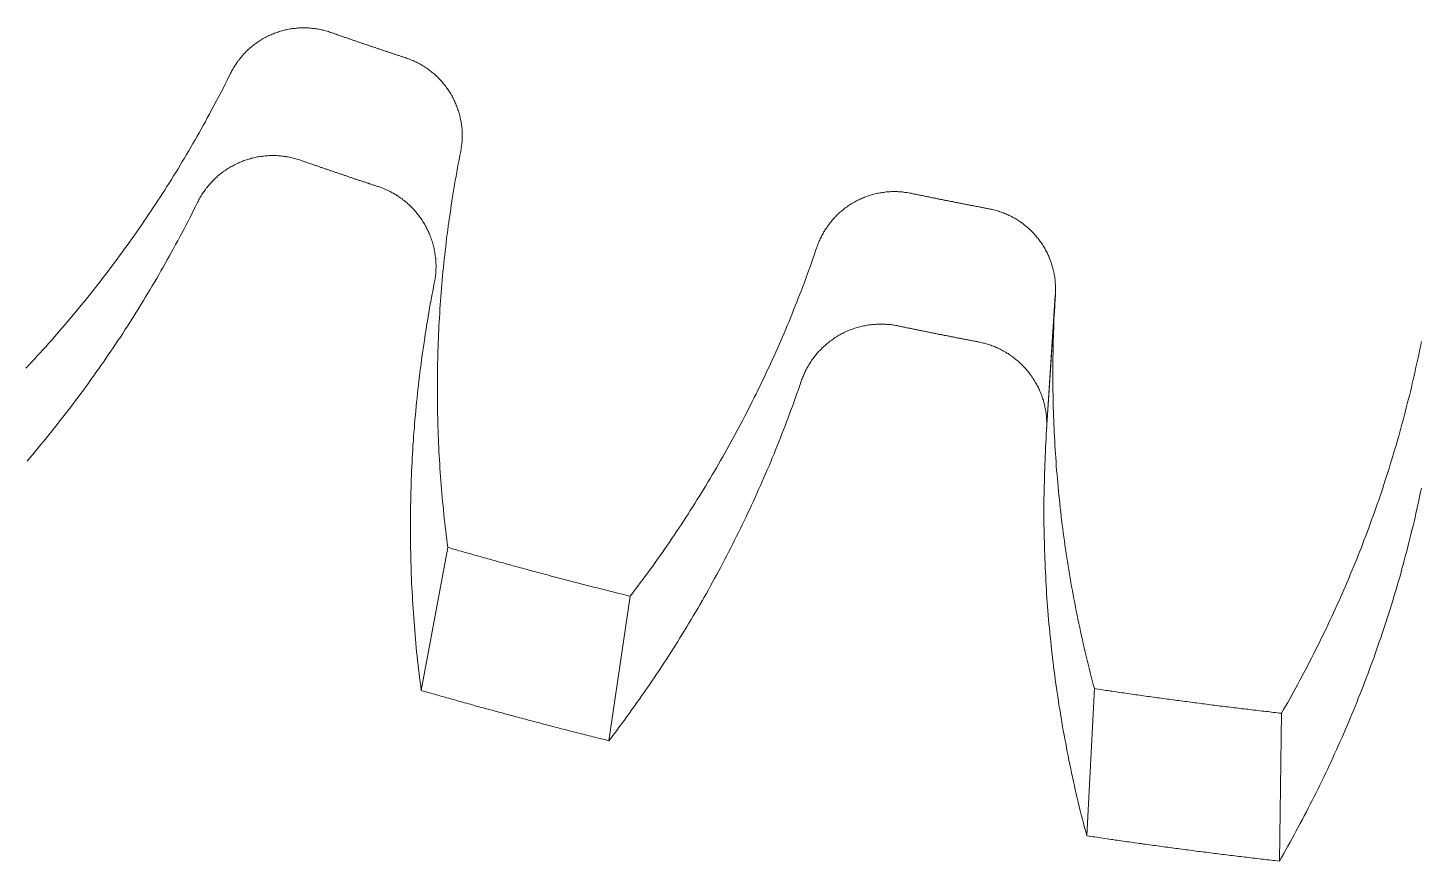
# Model space of a CAD drawing. Header units: millimetres. Extents: x 168.5 to 245.6, y 23.5 to 109.
# Drawn here: x 196.17 to 207.6, y 23.81 to 30.64 of the extents above; entities that cross this region are included whole.
import ezdxf

# ---------------------------------------------------------------- set-up
doc = ezdxf.new("R2010")
doc.units = ezdxf.units.MM
doc.layers.get('0').update_dxf_attribs({"true_color": 0xc2ced6})

# ---------------------------------------------------------------- blocks, each defined once
blk = doc.blocks.new('A$C346350F0')
at = {"color": 0, "linetype": 'Continuous', "lineweight": 0}
for p, q in [((-2.448, -37.796), (-2.52, -38.908)), ((-2.449, -37.803), (-2.52, -38.906)), ((-2.52, -38.906), (-2.521, -38.915)), ((-7.431, -39.871), (-7.65, -41.044)), ((-5.936, -40.272), (-6.111, -41.457)), ((-2.129, -41.029), (-2.191, -42.236)), ((-0.594, -41.231), (-0.611, -42.444))]:
    blk.add_line(p, q, dxfattribs=at)
for points in [[(-8.392, -35.647), (-8.401, -35.644), (-8.411, -35.641), (-8.421, -35.638), (-8.431, -35.635), (-8.441, -35.632), (-8.451, -35.63), (-8.46, -35.627), (-8.47, -35.625), (-8.48, -35.623), (-8.49, -35.621), (-8.501, -35.619), (-8.511, -35.618), (-8.521, -35.616), (-8.531, -35.615), (-8.541, -35.614), (-8.551, -35.613), (-8.561, -35.612), (-8.572, -35.611), (-8.582, -35.611), (-8.592, -35.61), (-8.602, -35.61), (-8.612, -35.61), (-8.623, -35.61), (-8.633, -35.61), (-8.643, -35.611), (-8.653, -35.611), (-8.663, -35.612), (-8.674, -35.613), (-8.684, -35.614), (-8.694, -35.615), (-8.704, -35.616), (-8.714, -35.618), (-8.724, -35.619), (-8.734, -35.621), (-8.744, -35.623), (-8.754, -35.625), (-8.764, -35.627), (-8.774, -35.63), (-8.784, -35.632), (-8.794, -35.635), (-8.804, -35.638), (-8.814, -35.641), (-8.823, -35.644), (-8.833, -35.647), (-8.843, -35.651), (-8.852, -35.654), (-8.862, -35.658), (-8.871, -35.662), (-8.881, -35.666), (-8.89, -35.67), (-8.899, -35.674), (-8.908, -35.679), (-8.918, -35.683), (-8.927, -35.688), (-8.936, -35.693), (-8.945, -35.698), (-8.953, -35.703), (-8.962, -35.708), (-8.971, -35.714), (-8.979, -35.719), (-8.988, -35.725), (-8.996, -35.731), (-9.005, -35.737), (-9.013, -35.743), (-9.021, -35.749), (-9.029, -35.755), (-9.037, -35.761), (-9.045, -35.768), (-9.053, -35.775), (-9.06, -35.781), (-9.068, -35.788), (-9.075, -35.795), (-9.083, -35.802), (-9.09, -35.81), (-9.097, -35.817), (-9.104, -35.824), (-9.111, -35.832), (-9.118, -35.84), (-9.124, -35.847), (-9.131, -35.855), (-9.137, -35.863), (-9.144, -35.871), (-9.15, -35.879), (-9.156, -35.888), (-9.162, -35.896), (-9.168, -35.904), (-9.173, -35.913), (-9.179, -35.921), (-9.184, -35.93), (-9.19, -35.939), (-9.195, -35.948), (-9.2, -35.957), (-9.205, -35.966), (-9.209, -35.975), (-9.214, -35.984)], [(-8.392, -35.647), (-8.385, -35.65), (-8.379, -35.652), (-8.372, -35.654), (-8.366, -35.656), (-8.359, -35.659), (-8.353, -35.661), (-8.346, -35.663), (-8.34, -35.666), (-8.333, -35.668), (-8.327, -35.67), (-8.32, -35.672), (-8.314, -35.675), (-8.307, -35.677), (-8.301, -35.679), (-8.294, -35.681), (-8.288, -35.684), (-8.281, -35.686), (-8.275, -35.688), (-8.268, -35.69), (-8.262, -35.693), (-8.255, -35.695), (-8.249, -35.697), (-8.242, -35.699), (-8.236, -35.701), (-8.229, -35.704), (-8.223, -35.706), (-8.216, -35.708), (-8.21, -35.71), (-8.203, -35.713), (-8.197, -35.715), (-8.19, -35.717), (-8.184, -35.719), (-8.177, -35.722), (-8.171, -35.724), (-8.164, -35.726), (-8.158, -35.728), (-8.151, -35.73), (-8.145, -35.733), (-8.138, -35.735), (-8.132, -35.737), (-8.125, -35.739), (-8.119, -35.742), (-8.112, -35.744), (-8.106, -35.746), (-8.099, -35.748), (-8.093, -35.75), (-8.086, -35.753), (-8.08, -35.755), (-8.073, -35.757), (-8.067, -35.759), (-8.06, -35.761), (-8.054, -35.764), (-8.047, -35.766), (-8.041, -35.768), (-8.034, -35.77), (-8.028, -35.772), (-8.021, -35.775), (-8.015, -35.777), (-8.008, -35.779), (-8.002, -35.781), (-7.995, -35.783), (-7.989, -35.786), (-7.982, -35.788), (-7.976, -35.79), (-7.969, -35.792), (-7.963, -35.794), (-7.956, -35.797), (-7.95, -35.799), (-7.943, -35.801), (-7.937, -35.803), (-7.93, -35.805), (-7.924, -35.807), (-7.917, -35.81), (-7.911, -35.812), (-7.904, -35.814), (-7.898, -35.816), (-7.891, -35.818), (-7.884, -35.821), (-7.878, -35.823), (-7.871, -35.825), (-7.865, -35.827), (-7.858, -35.829), (-7.852, -35.831), (-7.845, -35.834), (-7.839, -35.836), (-7.832, -35.838), (-7.826, -35.84), (-7.819, -35.842), (-7.813, -35.844), (-7.806, -35.847), (-7.8, -35.849), (-7.793, -35.851), (-7.787, -35.853), (-7.78, -35.855), (-7.774, -35.857)], [(-7.326, -36.625), (-7.324, -36.615), (-7.322, -36.604), (-7.321, -36.594), (-7.319, -36.584), (-7.318, -36.574), (-7.317, -36.564), (-7.316, -36.554), (-7.315, -36.544), (-7.314, -36.533), (-7.314, -36.523), (-7.314, -36.513), (-7.313, -36.503), (-7.313, -36.493), (-7.313, -36.482), (-7.314, -36.472), (-7.314, -36.462), (-7.315, -36.452), (-7.315, -36.441), (-7.316, -36.431), (-7.317, -36.421), (-7.318, -36.411), (-7.32, -36.401), (-7.321, -36.391), (-7.323, -36.381), (-7.325, -36.371), (-7.327, -36.361), (-7.329, -36.351), (-7.331, -36.341), (-7.333, -36.331), (-7.336, -36.321), (-7.339, -36.311), (-7.342, -36.301), (-7.345, -36.291), (-7.348, -36.282), (-7.351, -36.272), (-7.354, -36.262), (-7.358, -36.253), (-7.362, -36.243), (-7.366, -36.234), (-7.37, -36.224), (-7.374, -36.215), (-7.378, -36.206), (-7.383, -36.197), (-7.387, -36.188), (-7.392, -36.178), (-7.397, -36.169), (-7.402, -36.161), (-7.407, -36.152), (-7.412, -36.143), (-7.418, -36.134), (-7.423, -36.126), (-7.429, -36.117), (-7.435, -36.109), (-7.441, -36.101), (-7.447, -36.092), (-7.453, -36.084), (-7.459, -36.076), (-7.466, -36.068), (-7.472, -36.06), (-7.479, -36.053), (-7.486, -36.045), (-7.493, -36.037), (-7.5, -36.03), (-7.507, -36.023), (-7.514, -36.015), (-7.521, -36.008), (-7.529, -36.001), (-7.536, -35.994), (-7.544, -35.988), (-7.552, -35.981), (-7.56, -35.975), (-7.568, -35.968), (-7.576, -35.962), (-7.584, -35.956), (-7.592, -35.95), (-7.601, -35.944), (-7.609, -35.938), (-7.617, -35.932), (-7.626, -35.927), (-7.635, -35.921), (-7.644, -35.916), (-7.652, -35.911), (-7.661, -35.906), (-7.67, -35.901), (-7.679, -35.897), (-7.689, -35.892), (-7.698, -35.888), (-7.707, -35.883), (-7.716, -35.879), (-7.726, -35.875), (-7.735, -35.871), (-7.745, -35.868), (-7.754, -35.864), (-7.764, -35.861), (-7.774, -35.857)], [(-10.892, -38.402), (-10.868, -38.377), (-10.845, -38.351), (-10.822, -38.326), (-10.798, -38.301), (-10.775, -38.276), (-10.752, -38.25), (-10.729, -38.225), (-10.706, -38.199), (-10.683, -38.173), (-10.661, -38.147), (-10.638, -38.122), (-10.616, -38.096), (-10.593, -38.07), (-10.571, -38.044), (-10.549, -38.017), (-10.526, -37.991), (-10.504, -37.965), (-10.482, -37.938), (-10.46, -37.912), (-10.439, -37.885), (-10.417, -37.859), (-10.395, -37.832), (-10.374, -37.805), (-10.352, -37.779), (-10.331, -37.752), (-10.31, -37.725), (-10.289, -37.698), (-10.268, -37.67), (-10.247, -37.643), (-10.226, -37.616), (-10.205, -37.589), (-10.184, -37.561), (-10.164, -37.534), (-10.143, -37.506), (-10.123, -37.479), (-10.102, -37.451), (-10.082, -37.423), (-10.062, -37.395), (-10.042, -37.367), (-10.022, -37.339), (-10.002, -37.311), (-9.983, -37.283), (-9.963, -37.255), (-9.943, -37.227), (-9.924, -37.198), (-9.905, -37.17), (-9.885, -37.142), (-9.866, -37.113), (-9.847, -37.084), (-9.828, -37.056), (-9.809, -37.027), (-9.791, -36.998), (-9.772, -36.969), (-9.753, -36.941), (-9.735, -36.912), (-9.717, -36.883), (-9.698, -36.853), (-9.68, -36.824), (-9.662, -36.795), (-9.644, -36.766), (-9.626, -36.736), (-9.609, -36.707), (-9.591, -36.678), (-9.574, -36.648), (-9.556, -36.618), (-9.539, -36.589), (-9.522, -36.559), (-9.504, -36.529), (-9.487, -36.499), (-9.47, -36.47), (-9.454, -36.44), (-9.437, -36.41), (-9.42, -36.38), (-9.404, -36.349), (-9.387, -36.319), (-9.371, -36.289), (-9.355, -36.259), (-9.339, -36.228), (-9.323, -36.198), (-9.307, -36.168), (-9.291, -36.137), (-9.275, -36.106), (-9.26, -36.076), (-9.244, -36.045), (-9.229, -36.014), (-9.214, -35.984)], [(-8.639, -36.696), (-8.649, -36.693), (-8.659, -36.689), (-8.669, -36.686), (-8.679, -36.683), (-8.689, -36.681), (-8.699, -36.678), (-8.709, -36.676), (-8.72, -36.673), (-8.73, -36.671), (-8.74, -36.669), (-8.751, -36.667), (-8.761, -36.666), (-8.771, -36.664), (-8.782, -36.663), (-8.792, -36.661), (-8.803, -36.66), (-8.813, -36.66), (-8.824, -36.659), (-8.834, -36.658), (-8.845, -36.658), (-8.855, -36.658), (-8.866, -36.658), (-8.876, -36.658), (-8.887, -36.658), (-8.897, -36.658), (-8.908, -36.659), (-8.918, -36.659), (-8.929, -36.66), (-8.939, -36.661), (-8.95, -36.663), (-8.96, -36.664), (-8.971, -36.665), (-8.981, -36.667), (-8.991, -36.669), (-9.002, -36.671), (-9.012, -36.673), (-9.022, -36.675), (-9.032, -36.678), (-9.043, -36.68), (-9.053, -36.683), (-9.063, -36.686), (-9.073, -36.689), (-9.083, -36.692), (-9.093, -36.696), (-9.103, -36.699), (-9.113, -36.703), (-9.122, -36.707), (-9.132, -36.711), (-9.142, -36.715), (-9.151, -36.719), (-9.161, -36.724), (-9.17, -36.728), (-9.18, -36.733), (-9.189, -36.738), (-9.198, -36.743), (-9.208, -36.748), (-9.217, -36.753), (-9.226, -36.759), (-9.235, -36.764), (-9.244, -36.77), (-9.252, -36.776), (-9.261, -36.782), (-9.27, -36.788), (-9.278, -36.794), (-9.286, -36.8), (-9.295, -36.807), (-9.303, -36.813), (-9.311, -36.82), (-9.319, -36.827), (-9.327, -36.834), (-9.335, -36.841), (-9.342, -36.848), (-9.35, -36.856), (-9.357, -36.863), (-9.365, -36.871), (-9.372, -36.878), (-9.379, -36.886), (-9.386, -36.894), (-9.393, -36.902), (-9.4, -36.91), (-9.406, -36.918), (-9.413, -36.926), (-9.419, -36.935), (-9.425, -36.943), (-9.431, -36.952), (-9.437, -36.96), (-9.443, -36.969), (-9.449, -36.978), (-9.454, -36.987), (-9.46, -36.996), (-9.465, -37.005), (-9.47, -37.014), (-9.475, -37.024), (-9.48, -37.033), (-9.485, -37.042)], [(-7.326, -36.625), (-7.333, -36.658), (-7.339, -36.692), (-7.346, -36.726), (-7.352, -36.759), (-7.358, -36.793), (-7.364, -36.827), (-7.37, -36.861), (-7.376, -36.895), (-7.382, -36.929), (-7.387, -36.963), (-7.393, -36.996), (-7.398, -37.03), (-7.403, -37.064), (-7.408, -37.098), (-7.413, -37.132), (-7.418, -37.166), (-7.423, -37.2), (-7.428, -37.234), (-7.432, -37.268), (-7.437, -37.302), (-7.441, -37.336), (-7.445, -37.371), (-7.449, -37.405), (-7.453, -37.439), (-7.457, -37.473), (-7.461, -37.507), (-7.464, -37.541), (-7.468, -37.575), (-7.471, -37.61), (-7.474, -37.644), (-7.478, -37.678), (-7.481, -37.712), (-7.483, -37.746), (-7.486, -37.781), (-7.489, -37.815), (-7.491, -37.849), (-7.494, -37.883), (-7.496, -37.918), (-7.498, -37.952), (-7.5, -37.986), (-7.502, -38.021), (-7.504, -38.055), (-7.506, -38.089), (-7.507, -38.123), (-7.509, -38.158), (-7.51, -38.192), (-7.511, -38.226), (-7.512, -38.261), (-7.513, -38.295), (-7.514, -38.329), (-7.515, -38.364), (-7.516, -38.398), (-7.516, -38.432), (-7.517, -38.467), (-7.517, -38.501), (-7.517, -38.535), (-7.517, -38.57), (-7.517, -38.604), (-7.517, -38.639), (-7.517, -38.673), (-7.516, -38.707), (-7.516, -38.742), (-7.515, -38.776), (-7.514, -38.81), (-7.513, -38.845), (-7.512, -38.879), (-7.511, -38.913), (-7.51, -38.948), (-7.508, -38.982), (-7.507, -39.016), (-7.505, -39.05), (-7.504, -39.085), (-7.502, -39.119), (-7.5, -39.153), (-7.498, -39.188), (-7.496, -39.222), (-7.493, -39.256), (-7.491, -39.29), (-7.488, -39.325), (-7.486, -39.359), (-7.483, -39.393), (-7.48, -39.427), (-7.477, -39.462), (-7.474, -39.496), (-7.47, -39.53), (-7.467, -39.564), (-7.463, -39.598), (-7.46, -39.633), (-7.456, -39.667), (-7.452, -39.701), (-7.448, -39.735), (-7.444, -39.769), (-7.44, -39.803), (-7.436, -39.837), (-7.431, -39.871)], [(-8.639, -36.696), (-8.632, -36.698), (-8.625, -36.701), (-8.619, -36.703), (-8.612, -36.705), (-8.605, -36.708), (-8.599, -36.71), (-8.592, -36.712), (-8.585, -36.715), (-8.579, -36.717), (-8.572, -36.719), (-8.565, -36.722), (-8.558, -36.724), (-8.552, -36.726), (-8.545, -36.729), (-8.538, -36.731), (-8.532, -36.733), (-8.525, -36.736), (-8.518, -36.738), (-8.512, -36.74), (-8.505, -36.742), (-8.498, -36.745), (-8.492, -36.747), (-8.485, -36.749), (-8.478, -36.752), (-8.472, -36.754), (-8.465, -36.756), (-8.458, -36.759), (-8.451, -36.761), (-8.445, -36.763), (-8.438, -36.765), (-8.431, -36.768), (-8.425, -36.77), (-8.418, -36.772), (-8.411, -36.775), (-8.405, -36.777), (-8.398, -36.779), (-8.391, -36.782), (-8.385, -36.784), (-8.378, -36.786), (-8.371, -36.788), (-8.364, -36.791), (-8.358, -36.793), (-8.351, -36.795), (-8.344, -36.797), (-8.338, -36.8), (-8.331, -36.802), (-8.324, -36.804), (-8.318, -36.807), (-8.311, -36.809), (-8.304, -36.811), (-8.297, -36.813), (-8.291, -36.816), (-8.284, -36.818), (-8.277, -36.82), (-8.271, -36.822), (-8.264, -36.825), (-8.257, -36.827), (-8.251, -36.829), (-8.244, -36.832), (-8.237, -36.834), (-8.23, -36.836), (-8.224, -36.838), (-8.217, -36.841), (-8.21, -36.843), (-8.204, -36.845), (-8.197, -36.847), (-8.19, -36.85), (-8.184, -36.852), (-8.177, -36.854), (-8.17, -36.856), (-8.163, -36.859), (-8.157, -36.861), (-8.15, -36.863), (-8.143, -36.865), (-8.137, -36.868), (-8.13, -36.87), (-8.123, -36.872), (-8.116, -36.874), (-8.11, -36.876), (-8.103, -36.879), (-8.096, -36.881), (-8.09, -36.883), (-8.083, -36.885), (-8.076, -36.888), (-8.069, -36.89), (-8.063, -36.892), (-8.056, -36.894), (-8.049, -36.897), (-8.043, -36.899), (-8.036, -36.901), (-8.029, -36.903), (-8.022, -36.905), (-8.016, -36.908), (-8.009, -36.91), (-8.002, -36.912)], [(-7.542, -37.702), (-7.54, -37.692), (-7.538, -37.681), (-7.536, -37.671), (-7.535, -37.66), (-7.533, -37.65), (-7.532, -37.64), (-7.531, -37.629), (-7.53, -37.619), (-7.53, -37.608), (-7.529, -37.598), (-7.529, -37.587), (-7.528, -37.577), (-7.528, -37.566), (-7.528, -37.555), (-7.529, -37.545), (-7.529, -37.534), (-7.53, -37.524), (-7.53, -37.513), (-7.531, -37.503), (-7.532, -37.493), (-7.534, -37.482), (-7.535, -37.472), (-7.537, -37.461), (-7.538, -37.451), (-7.54, -37.44), (-7.542, -37.43), (-7.544, -37.42), (-7.547, -37.41), (-7.549, -37.399), (-7.552, -37.389), (-7.555, -37.379), (-7.558, -37.369), (-7.561, -37.359), (-7.564, -37.349), (-7.567, -37.339), (-7.571, -37.329), (-7.575, -37.319), (-7.578, -37.309), (-7.582, -37.3), (-7.587, -37.29), (-7.591, -37.28), (-7.595, -37.271), (-7.6, -37.261), (-7.605, -37.252), (-7.61, -37.243), (-7.615, -37.233), (-7.62, -37.224), (-7.625, -37.215), (-7.63, -37.206), (-7.636, -37.197), (-7.642, -37.188), (-7.648, -37.18), (-7.654, -37.171), (-7.66, -37.162), (-7.666, -37.154), (-7.672, -37.146), (-7.679, -37.137), (-7.685, -37.129), (-7.692, -37.121), (-7.699, -37.113), (-7.706, -37.105), (-7.713, -37.098), (-7.72, -37.09), (-7.728, -37.082), (-7.735, -37.075), (-7.743, -37.068), (-7.75, -37.06), (-7.758, -37.053), (-7.766, -37.046), (-7.774, -37.04), (-7.782, -37.033), (-7.79, -37.026), (-7.799, -37.02), (-7.807, -37.013), (-7.816, -37.007), (-7.824, -37.001), (-7.833, -36.995), (-7.842, -36.989), (-7.85, -36.984), (-7.859, -36.978), (-7.868, -36.973), (-7.877, -36.967), (-7.887, -36.962), (-7.896, -36.957), (-7.905, -36.953), (-7.915, -36.948), (-7.924, -36.943), (-7.934, -36.939), (-7.943, -36.935), (-7.953, -36.93), (-7.963, -36.926), (-7.973, -36.923), (-7.982, -36.919), (-7.992, -36.915), (-8.002, -36.912)], [(-3.632, -36.967), (-3.642, -36.965), (-3.652, -36.963), (-3.663, -36.961), (-3.673, -36.96), (-3.683, -36.959), (-3.693, -36.957), (-3.703, -36.956), (-3.713, -36.955), (-3.723, -36.955), (-3.734, -36.954), (-3.744, -36.953), (-3.754, -36.953), (-3.764, -36.953), (-3.774, -36.953), (-3.785, -36.953), (-3.795, -36.953), (-3.805, -36.954), (-3.815, -36.955), (-3.826, -36.955), (-3.836, -36.956), (-3.846, -36.957), (-3.856, -36.959), (-3.866, -36.96), (-3.876, -36.962), (-3.886, -36.963), (-3.896, -36.965), (-3.906, -36.967), (-3.916, -36.969), (-3.926, -36.972), (-3.936, -36.974), (-3.946, -36.977), (-3.956, -36.98), (-3.966, -36.983), (-3.975, -36.986), (-3.985, -36.989), (-3.995, -36.992), (-4.004, -36.996), (-4.014, -36.999), (-4.023, -37.003), (-4.033, -37.007), (-4.042, -37.011), (-4.052, -37.015), (-4.061, -37.02), (-4.07, -37.024), (-4.079, -37.029), (-4.088, -37.034), (-4.097, -37.039), (-4.106, -37.044), (-4.115, -37.049), (-4.123, -37.054), (-4.132, -37.06), (-4.141, -37.065), (-4.149, -37.071), (-4.157, -37.077), (-4.166, -37.083), (-4.174, -37.089), (-4.182, -37.095), (-4.19, -37.102), (-4.198, -37.108), (-4.206, -37.115), (-4.213, -37.122), (-4.221, -37.128), (-4.228, -37.135), (-4.236, -37.142), (-4.243, -37.15), (-4.25, -37.157), (-4.257, -37.164), (-4.264, -37.172), (-4.271, -37.179), (-4.278, -37.187), (-4.284, -37.195), (-4.291, -37.203), (-4.297, -37.211), (-4.303, -37.219), (-4.31, -37.227), (-4.316, -37.235), (-4.321, -37.244), (-4.327, -37.252), (-4.333, -37.261), (-4.338, -37.269), (-4.343, -37.278), (-4.349, -37.287), (-4.354, -37.296), (-4.359, -37.305), (-4.363, -37.314), (-4.368, -37.323), (-4.373, -37.332), (-4.377, -37.341), (-4.381, -37.351), (-4.385, -37.36), (-4.389, -37.369), (-4.393, -37.379), (-4.397, -37.388), (-4.4, -37.398), (-4.404, -37.408)], [(-3.632, -36.967), (-3.626, -36.968), (-3.619, -36.97), (-3.612, -36.971), (-3.605, -36.973), (-3.599, -36.974), (-3.592, -36.975), (-3.585, -36.977), (-3.579, -36.978), (-3.572, -36.98), (-3.565, -36.981), (-3.558, -36.982), (-3.552, -36.984), (-3.545, -36.985), (-3.538, -36.986), (-3.531, -36.988), (-3.525, -36.989), (-3.518, -36.991), (-3.511, -36.992), (-3.504, -36.993), (-3.498, -36.995), (-3.491, -36.996), (-3.484, -36.997), (-3.478, -36.999), (-3.471, -37), (-3.464, -37.002), (-3.457, -37.003), (-3.451, -37.004), (-3.444, -37.006), (-3.437, -37.007), (-3.43, -37.008), (-3.424, -37.01), (-3.417, -37.011), (-3.41, -37.012), (-3.403, -37.014), (-3.397, -37.015), (-3.39, -37.017), (-3.383, -37.018), (-3.377, -37.019), (-3.37, -37.021), (-3.363, -37.022), (-3.356, -37.023), (-3.35, -37.025), (-3.343, -37.026), (-3.336, -37.027), (-3.329, -37.029), (-3.323, -37.03), (-3.316, -37.031), (-3.309, -37.033), (-3.302, -37.034), (-3.296, -37.035), (-3.289, -37.037), (-3.282, -37.038), (-3.275, -37.039), (-3.269, -37.041), (-3.262, -37.042), (-3.255, -37.043), (-3.248, -37.045), (-3.242, -37.046), (-3.235, -37.047), (-3.228, -37.049), (-3.221, -37.05), (-3.215, -37.051), (-3.208, -37.053), (-3.201, -37.054), (-3.195, -37.055), (-3.188, -37.057), (-3.181, -37.058), (-3.174, -37.059), (-3.168, -37.061), (-3.161, -37.062), (-3.154, -37.063), (-3.147, -37.065), (-3.141, -37.066), (-3.134, -37.067), (-3.127, -37.068), (-3.12, -37.07), (-3.114, -37.071), (-3.107, -37.072), (-3.1, -37.074), (-3.093, -37.075), (-3.087, -37.076), (-3.08, -37.078), (-3.073, -37.079), (-3.066, -37.08), (-3.06, -37.081), (-3.053, -37.083), (-3.046, -37.084), (-3.039, -37.085), (-3.033, -37.087), (-3.026, -37.088), (-3.019, -37.089), (-3.012, -37.091), (-3.006, -37.092), (-2.999, -37.093), (-2.992, -37.094)], [(-10.882, -39.163), (-10.859, -39.136), (-10.836, -39.109), (-10.813, -39.082), (-10.791, -39.055), (-10.768, -39.027), (-10.746, -39), (-10.723, -38.973), (-10.701, -38.945), (-10.679, -38.918), (-10.657, -38.89), (-10.635, -38.862), (-10.613, -38.834), (-10.591, -38.807), (-10.57, -38.779), (-10.548, -38.751), (-10.526, -38.723), (-10.505, -38.694), (-10.484, -38.666), (-10.463, -38.638), (-10.441, -38.609), (-10.42, -38.581), (-10.4, -38.553), (-10.379, -38.524), (-10.358, -38.495), (-10.337, -38.467), (-10.317, -38.438), (-10.297, -38.409), (-10.276, -38.38), (-10.256, -38.351), (-10.236, -38.322), (-10.216, -38.293), (-10.196, -38.263), (-10.176, -38.234), (-10.156, -38.205), (-10.137, -38.175), (-10.117, -38.146), (-10.098, -38.116), (-10.079, -38.087), (-10.059, -38.057), (-10.04, -38.027), (-10.021, -37.997), (-10.003, -37.968), (-9.984, -37.938), (-9.965, -37.908), (-9.946, -37.877), (-9.928, -37.847), (-9.91, -37.817), (-9.891, -37.787), (-9.873, -37.757), (-9.855, -37.726), (-9.837, -37.696), (-9.819, -37.665), (-9.802, -37.635), (-9.784, -37.604), (-9.766, -37.573), (-9.749, -37.542), (-9.732, -37.512), (-9.715, -37.481), (-9.697, -37.45), (-9.68, -37.419), (-9.664, -37.388), (-9.647, -37.357), (-9.63, -37.325), (-9.614, -37.294), (-9.597, -37.263), (-9.581, -37.231), (-9.564, -37.2), (-9.548, -37.169), (-9.532, -37.137), (-9.516, -37.106), (-9.501, -37.074), (-9.485, -37.042)], [(-2.448, -37.797), (-2.448, -37.786), (-2.447, -37.776), (-2.447, -37.766), (-2.447, -37.756), (-2.447, -37.746), (-2.447, -37.735), (-2.447, -37.725), (-2.448, -37.715), (-2.449, -37.705), (-2.449, -37.695), (-2.45, -37.684), (-2.451, -37.674), (-2.453, -37.664), (-2.454, -37.654), (-2.456, -37.644), (-2.458, -37.634), (-2.459, -37.624), (-2.461, -37.614), (-2.464, -37.604), (-2.466, -37.594), (-2.469, -37.584), (-2.471, -37.574), (-2.474, -37.564), (-2.477, -37.554), (-2.48, -37.545), (-2.483, -37.535), (-2.487, -37.525), (-2.49, -37.516), (-2.494, -37.506), (-2.498, -37.497), (-2.502, -37.487), (-2.506, -37.478), (-2.51, -37.469), (-2.514, -37.459), (-2.519, -37.45), (-2.524, -37.441), (-2.529, -37.432), (-2.533, -37.423), (-2.539, -37.414), (-2.544, -37.406), (-2.549, -37.397), (-2.555, -37.388), (-2.56, -37.38), (-2.566, -37.371), (-2.572, -37.363), (-2.578, -37.355), (-2.584, -37.347), (-2.59, -37.338), (-2.597, -37.331), (-2.603, -37.323), (-2.61, -37.315), (-2.617, -37.307), (-2.623, -37.3), (-2.63, -37.292), (-2.637, -37.285), (-2.645, -37.277), (-2.652, -37.27), (-2.659, -37.263), (-2.667, -37.256), (-2.674, -37.25), (-2.682, -37.243), (-2.69, -37.236), (-2.698, -37.23), (-2.706, -37.224), (-2.714, -37.217), (-2.722, -37.211), (-2.731, -37.205), (-2.739, -37.199), (-2.748, -37.194), (-2.756, -37.188), (-2.765, -37.183), (-2.773, -37.177), (-2.782, -37.172), (-2.791, -37.167), (-2.8, -37.162), (-2.809, -37.158), (-2.818, -37.153), (-2.827, -37.148), (-2.837, -37.144), (-2.846, -37.14), (-2.855, -37.136), (-2.865, -37.132), (-2.874, -37.128), (-2.884, -37.124), (-2.894, -37.121), (-2.903, -37.118), (-2.913, -37.114), (-2.923, -37.111), (-2.932, -37.109), (-2.942, -37.106), (-2.952, -37.103), (-2.962, -37.101), (-2.972, -37.098), (-2.982, -37.096), (-2.992, -37.094)], [(-5.936, -40.272), (-5.915, -40.245), (-5.894, -40.217), (-5.874, -40.19), (-5.853, -40.162), (-5.833, -40.135), (-5.812, -40.107), (-5.792, -40.08), (-5.772, -40.052), (-5.751, -40.024), (-5.731, -39.996), (-5.712, -39.968), (-5.692, -39.94), (-5.672, -39.912), (-5.652, -39.884), (-5.633, -39.855), (-5.613, -39.827), (-5.594, -39.799), (-5.575, -39.77), (-5.556, -39.742), (-5.537, -39.713), (-5.518, -39.685), (-5.499, -39.656), (-5.48, -39.627), (-5.461, -39.598), (-5.443, -39.569), (-5.424, -39.54), (-5.406, -39.511), (-5.388, -39.482), (-5.37, -39.453), (-5.352, -39.424), (-5.334, -39.395), (-5.316, -39.365), (-5.298, -39.336), (-5.28, -39.306), (-5.263, -39.277), (-5.245, -39.247), (-5.228, -39.218), (-5.211, -39.188), (-5.194, -39.158), (-5.177, -39.128), (-5.16, -39.098), (-5.143, -39.068), (-5.126, -39.038), (-5.109, -39.008), (-5.093, -38.978), (-5.077, -38.948), (-5.06, -38.918), (-5.044, -38.888), (-5.028, -38.857), (-5.012, -38.827), (-4.996, -38.796), (-4.98, -38.766), (-4.965, -38.735), (-4.949, -38.705), (-4.934, -38.674), (-4.918, -38.643), (-4.903, -38.613), (-4.888, -38.582), (-4.873, -38.551), (-4.858, -38.52), (-4.843, -38.489), (-4.828, -38.458), (-4.814, -38.427), (-4.799, -38.396), (-4.785, -38.365), (-4.77, -38.333), (-4.756, -38.302), (-4.742, -38.271), (-4.728, -38.239), (-4.714, -38.208), (-4.701, -38.176), (-4.687, -38.145), (-4.673, -38.113), (-4.66, -38.082), (-4.647, -38.05), (-4.633, -38.018), (-4.62, -37.987), (-4.607, -37.955), (-4.595, -37.923), (-4.582, -37.891), (-4.569, -37.859), (-4.557, -37.827), (-4.544, -37.795), (-4.532, -37.763), (-4.52, -37.731), (-4.507, -37.699), (-4.495, -37.667), (-4.484, -37.634), (-4.472, -37.602), (-4.46, -37.57), (-4.449, -37.537), (-4.437, -37.505), (-4.426, -37.473), (-4.415, -37.44), (-4.404, -37.408)], [(-7.542, -37.702), (-7.548, -37.737), (-7.555, -37.771), (-7.562, -37.806), (-7.568, -37.841), (-7.575, -37.876), (-7.581, -37.91), (-7.587, -37.945), (-7.593, -37.98), (-7.599, -38.015), (-7.605, -38.05), (-7.61, -38.085), (-7.616, -38.12), (-7.621, -38.155), (-7.626, -38.19), (-7.632, -38.225), (-7.637, -38.26), (-7.641, -38.295), (-7.646, -38.33), (-7.651, -38.365), (-7.655, -38.4), (-7.66, -38.435), (-7.664, -38.47), (-7.668, -38.505), (-7.672, -38.54), (-7.676, -38.575), (-7.68, -38.61), (-7.684, -38.646), (-7.687, -38.681), (-7.691, -38.716), (-7.694, -38.751), (-7.697, -38.786), (-7.701, -38.822), (-7.704, -38.857), (-7.706, -38.892), (-7.709, -38.927), (-7.712, -38.963), (-7.714, -38.998), (-7.717, -39.033), (-7.719, -39.068), (-7.721, -39.104), (-7.723, -39.139), (-7.725, -39.174), (-7.727, -39.21), (-7.728, -39.245), (-7.73, -39.28), (-7.731, -39.316), (-7.732, -39.351), (-7.733, -39.386), (-7.735, -39.422), (-7.735, -39.457), (-7.736, -39.492), (-7.737, -39.528), (-7.737, -39.563), (-7.738, -39.598), (-7.738, -39.634), (-7.738, -39.669), (-7.738, -39.704), (-7.738, -39.74), (-7.738, -39.775), (-7.738, -39.81), (-7.737, -39.846), (-7.737, -39.881), (-7.736, -39.917), (-7.735, -39.952), (-7.734, -39.987), (-7.733, -40.023), (-7.732, -40.058), (-7.731, -40.093), (-7.729, -40.129), (-7.728, -40.164), (-7.726, -40.199), (-7.724, -40.235), (-7.722, -40.27), (-7.72, -40.305), (-7.718, -40.34), (-7.716, -40.376), (-7.714, -40.411), (-7.711, -40.446), (-7.708, -40.482), (-7.706, -40.517), (-7.703, -40.552), (-7.7, -40.587), (-7.697, -40.622), (-7.693, -40.658), (-7.69, -40.693), (-7.687, -40.728), (-7.683, -40.763), (-7.679, -40.798), (-7.675, -40.834), (-7.671, -40.869), (-7.667, -40.904), (-7.663, -40.939), (-7.659, -40.974), (-7.654, -41.009), (-7.65, -41.044)], [(0.554, -38.182), (0.552, -38.192)], [(-2.448, -37.797), (-2.45, -37.831), (-2.453, -37.865), (-2.454, -37.9), (-2.456, -37.934), (-2.458, -37.968), (-2.46, -38.002), (-2.461, -38.037), (-2.462, -38.071), (-2.464, -38.105), (-2.465, -38.14), (-2.466, -38.174), (-2.467, -38.208), (-2.467, -38.243), (-2.468, -38.277), (-2.469, -38.311), (-2.469, -38.346), (-2.469, -38.38), (-2.469, -38.414), (-2.47, -38.449), (-2.469, -38.483), (-2.469, -38.517), (-2.469, -38.552), (-2.469, -38.586), (-2.468, -38.621), (-2.467, -38.655), (-2.467, -38.689), (-2.466, -38.724), (-2.465, -38.758), (-2.464, -38.792), (-2.462, -38.827), (-2.461, -38.861), (-2.459, -38.895), (-2.458, -38.929), (-2.456, -38.964), (-2.454, -38.998), (-2.452, -39.032), (-2.45, -39.067), (-2.448, -39.101), (-2.446, -39.135), (-2.443, -39.169), (-2.441, -39.204), (-2.438, -39.238), (-2.435, -39.272), (-2.432, -39.306), (-2.429, -39.341), (-2.426, -39.375), (-2.423, -39.409), (-2.42, -39.443), (-2.416, -39.477), (-2.412, -39.512), (-2.409, -39.546), (-2.405, -39.58), (-2.401, -39.614), (-2.397, -39.648), (-2.393, -39.682), (-2.388, -39.716), (-2.384, -39.75), (-2.379, -39.784), (-2.375, -39.818), (-2.37, -39.852), (-2.365, -39.886), (-2.36, -39.92), (-2.355, -39.954), (-2.349, -39.988), (-2.344, -40.022), (-2.339, -40.056), (-2.333, -40.09), (-2.327, -40.124), (-2.321, -40.158), (-2.315, -40.191), (-2.309, -40.225), (-2.303, -40.259), (-2.297, -40.293), (-2.29, -40.327), (-2.284, -40.36), (-2.277, -40.394), (-2.27, -40.428), (-2.264, -40.461), (-2.257, -40.495), (-2.249, -40.528), (-2.242, -40.562), (-2.235, -40.596), (-2.227, -40.629), (-2.22, -40.663), (-2.212, -40.696), (-2.204, -40.73), (-2.196, -40.763), (-2.188, -40.796), (-2.18, -40.83), (-2.172, -40.863), (-2.163, -40.896), (-2.155, -40.93), (-2.146, -40.963), (-2.138, -40.996), (-2.129, -41.029)], [(-3.739, -38.054), (-3.75, -38.052), (-3.76, -38.05), (-3.77, -38.049), (-3.781, -38.047), (-3.791, -38.046), (-3.802, -38.044), (-3.812, -38.043), (-3.822, -38.042), (-3.833, -38.042), (-3.843, -38.041), (-3.854, -38.04), (-3.864, -38.04), (-3.875, -38.04), (-3.886, -38.04), (-3.896, -38.04), (-3.907, -38.041), (-3.917, -38.041), (-3.928, -38.042), (-3.938, -38.042), (-3.949, -38.043), (-3.959, -38.045), (-3.969, -38.046), (-3.98, -38.047), (-3.99, -38.049), (-4.001, -38.051), (-4.011, -38.053), (-4.021, -38.055), (-4.032, -38.057), (-4.042, -38.059), (-4.052, -38.062), (-4.062, -38.065), (-4.072, -38.067), (-4.082, -38.07), (-4.092, -38.074), (-4.102, -38.077), (-4.112, -38.08), (-4.122, -38.084), (-4.132, -38.088), (-4.142, -38.092), (-4.151, -38.096), (-4.161, -38.1), (-4.171, -38.104), (-4.18, -38.109), (-4.19, -38.114), (-4.199, -38.118), (-4.208, -38.123), (-4.217, -38.128), (-4.227, -38.134), (-4.236, -38.139), (-4.245, -38.144), (-4.254, -38.15), (-4.262, -38.156), (-4.271, -38.162), (-4.28, -38.168), (-4.288, -38.174), (-4.297, -38.18), (-4.305, -38.187), (-4.313, -38.193), (-4.321, -38.2), (-4.329, -38.207), (-4.337, -38.214), (-4.345, -38.221), (-4.353, -38.228), (-4.36, -38.235), (-4.368, -38.242), (-4.375, -38.25), (-4.383, -38.258), (-4.39, -38.265), (-4.397, -38.273), (-4.404, -38.281), (-4.41, -38.289), (-4.417, -38.297), (-4.424, -38.305), (-4.43, -38.314), (-4.436, -38.322), (-4.442, -38.331), (-4.448, -38.339), (-4.454, -38.348), (-4.46, -38.357), (-4.466, -38.366), (-4.471, -38.375), (-4.477, -38.384), (-4.482, -38.393), (-4.487, -38.402), (-4.492, -38.411), (-4.497, -38.421), (-4.501, -38.43), (-4.506, -38.44), (-4.51, -38.449), (-4.514, -38.459), (-4.518, -38.469), (-4.522, -38.478), (-4.526, -38.488), (-4.53, -38.498), (-4.533, -38.508)], [(-3.739, -38.054), (-3.732, -38.056), (-3.725, -38.057), (-3.718, -38.059), (-3.712, -38.06), (-3.705, -38.062), (-3.698, -38.063), (-3.691, -38.064), (-3.684, -38.066), (-3.677, -38.067), (-3.67, -38.069), (-3.663, -38.07), (-3.656, -38.072), (-3.649, -38.073), (-3.642, -38.074), (-3.635, -38.076), (-3.628, -38.077), (-3.621, -38.079), (-3.615, -38.08), (-3.608, -38.082), (-3.601, -38.083), (-3.594, -38.084), (-3.587, -38.086), (-3.58, -38.087), (-3.573, -38.089), (-3.566, -38.09), (-3.559, -38.091), (-3.552, -38.093), (-3.545, -38.094), (-3.538, -38.096), (-3.531, -38.097), (-3.524, -38.098), (-3.517, -38.1), (-3.511, -38.101), (-3.504, -38.103), (-3.497, -38.104), (-3.49, -38.105), (-3.483, -38.107), (-3.476, -38.108), (-3.469, -38.11), (-3.462, -38.111), (-3.455, -38.112), (-3.448, -38.114), (-3.441, -38.115), (-3.434, -38.117), (-3.427, -38.118), (-3.42, -38.119), (-3.413, -38.121), (-3.406, -38.122), (-3.4, -38.124), (-3.393, -38.125), (-3.386, -38.126), (-3.379, -38.128), (-3.372, -38.129), (-3.365, -38.13), (-3.358, -38.132), (-3.351, -38.133), (-3.344, -38.134), (-3.337, -38.136), (-3.33, -38.137), (-3.323, -38.139), (-3.316, -38.14), (-3.309, -38.141), (-3.302, -38.143), (-3.295, -38.144), (-3.288, -38.145), (-3.282, -38.147), (-3.275, -38.148), (-3.268, -38.149), (-3.261, -38.151), (-3.254, -38.152), (-3.247, -38.154), (-3.24, -38.155), (-3.233, -38.156), (-3.226, -38.158), (-3.219, -38.159), (-3.212, -38.16), (-3.205, -38.162), (-3.198, -38.163), (-3.191, -38.164), (-3.184, -38.166), (-3.177, -38.167), (-3.17, -38.168), (-3.163, -38.17), (-3.157, -38.171), (-3.15, -38.172), (-3.143, -38.174), (-3.136, -38.175), (-3.129, -38.176), (-3.122, -38.178), (-3.115, -38.179), (-3.108, -38.18), (-3.101, -38.182), (-3.094, -38.183), (-3.087, -38.184), (-3.08, -38.186)], [(-2.52, -38.908), (-2.52, -38.898), (-2.519, -38.887), (-2.519, -38.877), (-2.519, -38.866), (-2.519, -38.856), (-2.519, -38.845), (-2.519, -38.835), (-2.52, -38.824), (-2.521, -38.814), (-2.521, -38.803), (-2.522, -38.793), (-2.524, -38.782), (-2.525, -38.772), (-2.526, -38.762), (-2.528, -38.751), (-2.53, -38.741), (-2.532, -38.731), (-2.534, -38.72), (-2.536, -38.71), (-2.539, -38.7), (-2.541, -38.69), (-2.544, -38.679), (-2.547, -38.669), (-2.55, -38.659), (-2.553, -38.649), (-2.556, -38.639), (-2.56, -38.629), (-2.563, -38.619), (-2.567, -38.61), (-2.571, -38.6), (-2.575, -38.59), (-2.58, -38.58), (-2.584, -38.571), (-2.588, -38.561), (-2.593, -38.552), (-2.598, -38.543), (-2.603, -38.533), (-2.608, -38.524), (-2.613, -38.515), (-2.619, -38.506), (-2.624, -38.497), (-2.63, -38.488), (-2.636, -38.479), (-2.642, -38.471), (-2.648, -38.462), (-2.654, -38.454), (-2.66, -38.445), (-2.667, -38.437), (-2.673, -38.429), (-2.68, -38.421), (-2.687, -38.413), (-2.694, -38.405), (-2.701, -38.397), (-2.708, -38.389), (-2.715, -38.382), (-2.722, -38.374), (-2.73, -38.367), (-2.738, -38.359), (-2.745, -38.352), (-2.753, -38.345), (-2.761, -38.338), (-2.769, -38.332), (-2.777, -38.325), (-2.786, -38.319), (-2.794, -38.312), (-2.802, -38.306), (-2.811, -38.3), (-2.82, -38.294), (-2.828, -38.288), (-2.837, -38.282), (-2.846, -38.277), (-2.855, -38.271), (-2.864, -38.266), (-2.873, -38.261), (-2.883, -38.255), (-2.892, -38.251), (-2.901, -38.246), (-2.911, -38.241), (-2.92, -38.237), (-2.93, -38.232), (-2.939, -38.228), (-2.949, -38.224), (-2.959, -38.22), (-2.969, -38.217), (-2.979, -38.213), (-2.989, -38.21), (-2.999, -38.206), (-3.009, -38.203), (-3.019, -38.2), (-3.029, -38.197), (-3.039, -38.195), (-3.049, -38.192), (-3.059, -38.19), (-3.07, -38.188), (-3.08, -38.186)], [(-0.594, -41.231), (-0.577, -41.202), (-0.56, -41.172), (-0.543, -41.142), (-0.526, -41.112), (-0.509, -41.082), (-0.493, -41.052), (-0.476, -41.022), (-0.46, -40.992), (-0.443, -40.961), (-0.427, -40.931), (-0.411, -40.901), (-0.395, -40.87), (-0.379, -40.84), (-0.363, -40.809), (-0.348, -40.779), (-0.332, -40.748), (-0.317, -40.718), (-0.301, -40.687), (-0.286, -40.656), (-0.271, -40.625), (-0.256, -40.594), (-0.241, -40.563), (-0.226, -40.533), (-0.211, -40.501), (-0.197, -40.47), (-0.182, -40.439), (-0.168, -40.408), (-0.153, -40.377), (-0.139, -40.346), (-0.125, -40.314), (-0.111, -40.283), (-0.097, -40.251), (-0.084, -40.22), (-0.07, -40.188), (-0.056, -40.157), (-0.043, -40.125), (-0.03, -40.094), (-0.016, -40.062), (-0.003, -40.03), (0.01, -39.998), (0.023, -39.967), (0.035, -39.935), (0.048, -39.903), (0.061, -39.871), (0.073, -39.839), (0.085, -39.807), (0.098, -39.775), (0.11, -39.742), (0.122, -39.71), (0.134, -39.678), (0.145, -39.646), (0.157, -39.613), (0.169, -39.581), (0.18, -39.549), (0.191, -39.516), (0.203, -39.484), (0.214, -39.451), (0.225, -39.419), (0.236, -39.386), (0.246, -39.354), (0.257, -39.321), (0.267, -39.288), (0.278, -39.256), (0.288, -39.223), (0.298, -39.19), (0.309, -39.157), (0.319, -39.124), (0.328, -39.091), (0.338, -39.058), (0.348, -39.026), (0.357, -38.993), (0.367, -38.959), (0.376, -38.926), (0.385, -38.893), (0.394, -38.86), (0.403, -38.827), (0.412, -38.794), (0.421, -38.761), (0.429, -38.727), (0.438, -38.694), (0.446, -38.661), (0.455, -38.627), (0.463, -38.594), (0.471, -38.561), (0.479, -38.527), (0.486, -38.494), (0.494, -38.46), (0.502, -38.427), (0.509, -38.393), (0.517, -38.36), (0.524, -38.326), (0.531, -38.293), (0.538, -38.259), (0.545, -38.225), (0.552, -38.192)], [(-6.111, -41.457), (-6.089, -41.429), (-6.068, -41.4), (-6.046, -41.372), (-6.025, -41.344), (-6.004, -41.315), (-5.983, -41.287), (-5.962, -41.259), (-5.941, -41.23), (-5.921, -41.201), (-5.9, -41.173), (-5.88, -41.144), (-5.859, -41.115), (-5.839, -41.086), (-5.819, -41.057), (-5.798, -41.028), (-5.778, -40.999), (-5.759, -40.969), (-5.739, -40.94), (-5.719, -40.911), (-5.699, -40.881), (-5.68, -40.852), (-5.66, -40.822), (-5.641, -40.793), (-5.622, -40.763), (-5.603, -40.733), (-5.584, -40.703), (-5.565, -40.674), (-5.546, -40.644), (-5.528, -40.614), (-5.509, -40.584), (-5.49, -40.553), (-5.472, -40.523), (-5.454, -40.493), (-5.436, -40.463), (-5.418, -40.432), (-5.4, -40.402), (-5.382, -40.371), (-5.364, -40.341), (-5.346, -40.31), (-5.329, -40.279), (-5.311, -40.249), (-5.294, -40.218), (-5.277, -40.187), (-5.26, -40.156), (-5.243, -40.125), (-5.226, -40.094), (-5.209, -40.063), (-5.192, -40.032), (-5.176, -40), (-5.159, -39.969), (-5.143, -39.938), (-5.127, -39.906), (-5.111, -39.875), (-5.095, -39.843), (-5.079, -39.812), (-5.063, -39.78), (-5.047, -39.748), (-5.032, -39.717), (-5.016, -39.685), (-5.001, -39.653), (-4.985, -39.621), (-4.97, -39.589), (-4.955, -39.557), (-4.94, -39.525), (-4.925, -39.493), (-4.911, -39.461), (-4.896, -39.429), (-4.882, -39.396), (-4.867, -39.364), (-4.853, -39.332), (-4.839, -39.299), (-4.825, -39.267), (-4.811, -39.234), (-4.797, -39.202), (-4.783, -39.169), (-4.77, -39.137), (-4.756, -39.104), (-4.743, -39.071), (-4.73, -39.038), (-4.717, -39.006), (-4.703, -38.973), (-4.691, -38.94), (-4.678, -38.907), (-4.665, -38.874), (-4.653, -38.841), (-4.64, -38.808), (-4.628, -38.775), (-4.615, -38.741), (-4.603, -38.708), (-4.591, -38.675), (-4.579, -38.642), (-4.568, -38.608), (-4.556, -38.575), (-4.544, -38.542), (-4.533, -38.508)], [(-2.52, -38.908), (-2.523, -38.944), (-2.525, -38.979), (-2.527, -39.014), (-2.529, -39.05), (-2.53, -39.085), (-2.532, -39.12), (-2.533, -39.156), (-2.535, -39.191), (-2.536, -39.226), (-2.537, -39.262), (-2.538, -39.297), (-2.539, -39.332), (-2.54, -39.368), (-2.541, -39.403), (-2.541, -39.438), (-2.542, -39.474), (-2.542, -39.509), (-2.542, -39.544), (-2.542, -39.58), (-2.542, -39.615), (-2.542, -39.651), (-2.542, -39.686), (-2.541, -39.721), (-2.541, -39.757), (-2.54, -39.792), (-2.539, -39.827), (-2.538, -39.863), (-2.537, -39.898), (-2.536, -39.933), (-2.535, -39.969), (-2.533, -40.004), (-2.532, -40.039), (-2.53, -40.075), (-2.528, -40.11), (-2.526, -40.145), (-2.524, -40.181), (-2.522, -40.216), (-2.52, -40.251), (-2.518, -40.286), (-2.515, -40.322), (-2.512, -40.357), (-2.51, -40.392), (-2.507, -40.427), (-2.504, -40.463), (-2.501, -40.498), (-2.498, -40.533), (-2.494, -40.568), (-2.491, -40.603), (-2.487, -40.639), (-2.483, -40.674), (-2.48, -40.709), (-2.476, -40.744), (-2.471, -40.779), (-2.467, -40.814), (-2.463, -40.849), (-2.458, -40.884), (-2.454, -40.92), (-2.449, -40.955), (-2.444, -40.99), (-2.439, -41.025), (-2.434, -41.06), (-2.429, -41.095), (-2.424, -41.13), (-2.419, -41.165), (-2.413, -41.199), (-2.407, -41.234), (-2.402, -41.269), (-2.396, -41.304), (-2.39, -41.339), (-2.384, -41.374), (-2.377, -41.409), (-2.371, -41.443), (-2.364, -41.478), (-2.358, -41.513), (-2.351, -41.548), (-2.344, -41.582), (-2.337, -41.617), (-2.33, -41.652), (-2.323, -41.686), (-2.316, -41.721), (-2.308, -41.755), (-2.301, -41.79), (-2.293, -41.824), (-2.285, -41.859), (-2.277, -41.893), (-2.269, -41.928), (-2.261, -41.962), (-2.253, -41.996), (-2.244, -42.031), (-2.236, -42.065), (-2.227, -42.099), (-2.218, -42.134), (-2.209, -42.168), (-2.2, -42.202), (-2.191, -42.236)], [(-0.611, -42.444), (-0.594, -42.414), (-0.576, -42.383), (-0.559, -42.352), (-0.541, -42.321), (-0.524, -42.29), (-0.507, -42.26), (-0.49, -42.229), (-0.473, -42.197), (-0.456, -42.166), (-0.44, -42.135), (-0.423, -42.104), (-0.407, -42.073), (-0.39, -42.041), (-0.374, -42.01), (-0.358, -41.978), (-0.342, -41.947), (-0.326, -41.915), (-0.31, -41.884), (-0.294, -41.852), (-0.279, -41.82), (-0.263, -41.789), (-0.248, -41.757), (-0.233, -41.725), (-0.218, -41.693), (-0.202, -41.661), (-0.188, -41.629), (-0.173, -41.597), (-0.158, -41.565), (-0.143, -41.532), (-0.129, -41.5), (-0.115, -41.468), (-0.1, -41.436), (-0.086, -41.403), (-0.072, -41.371), (-0.058, -41.338), (-0.044, -41.306), (-0.031, -41.273), (-0.017, -41.24), (-0.003, -41.208), (0.01, -41.175), (0.023, -41.142), (0.036, -41.109), (0.049, -41.077), (0.062, -41.044), (0.075, -41.011), (0.088, -40.978), (0.1, -40.945), (0.113, -40.912), (0.125, -40.878), (0.137, -40.845), (0.15, -40.812), (0.162, -40.779), (0.173, -40.745), (0.185, -40.712), (0.197, -40.679), (0.208, -40.645), (0.22, -40.612), (0.231, -40.578), (0.242, -40.545), (0.254, -40.511), (0.265, -40.478), (0.275, -40.444), (0.286, -40.41), (0.297, -40.377), (0.307, -40.343), (0.318, -40.309), (0.328, -40.275), (0.338, -40.241), (0.348, -40.207), (0.358, -40.174), (0.368, -40.14), (0.378, -40.106), (0.387, -40.072), (0.397, -40.037), (0.406, -40.003), (0.415, -39.969), (0.424, -39.935), (0.433, -39.901), (0.442, -39.867), (0.451, -39.832), (0.459, -39.798), (0.468, -39.764), (0.476, -39.729), (0.485, -39.695), (0.493, -39.661), (0.501, -39.626), (0.509, -39.592), (0.516, -39.557), (0.524, -39.523), (0.532, -39.488), (0.539, -39.454), (0.546, -39.419), (0.554, -39.384)], [(-7.431, -39.871), (-7.416, -39.876), (-7.4, -39.88), (-7.384, -39.885), (-7.369, -39.889), (-7.353, -39.894), (-7.337, -39.898), (-7.322, -39.903), (-7.306, -39.907), (-7.29, -39.912), (-7.275, -39.916), (-7.259, -39.921), (-7.243, -39.925), (-7.227, -39.929), (-7.212, -39.934), (-7.196, -39.938), (-7.18, -39.943), (-7.165, -39.947), (-7.149, -39.951), (-7.133, -39.956), (-7.118, -39.96), (-7.102, -39.965), (-7.086, -39.969), (-7.071, -39.973), (-7.055, -39.978), (-7.039, -39.982), (-7.023, -39.986), (-7.008, -39.991), (-6.992, -39.995), (-6.976, -39.999), (-6.961, -40.004), (-6.945, -40.008), (-6.929, -40.012), (-6.913, -40.017), (-6.898, -40.021), (-6.882, -40.025), (-6.866, -40.03), (-6.851, -40.034), (-6.835, -40.038), (-6.819, -40.042), (-6.803, -40.047), (-6.788, -40.051), (-6.772, -40.055), (-6.756, -40.06), (-6.741, -40.064), (-6.725, -40.068), (-6.709, -40.072), (-6.693, -40.076), (-6.678, -40.081), (-6.662, -40.085), (-6.646, -40.089), (-6.63, -40.093), (-6.615, -40.097), (-6.599, -40.102), (-6.583, -40.106), (-6.567, -40.11), (-6.552, -40.114), (-6.536, -40.118), (-6.52, -40.123), (-6.504, -40.127), (-6.489, -40.131), (-6.473, -40.135), (-6.457, -40.139), (-6.441, -40.143), (-6.426, -40.147), (-6.41, -40.151), (-6.394, -40.156), (-6.378, -40.16), (-6.362, -40.164), (-6.347, -40.168), (-6.331, -40.172), (-6.315, -40.176), (-6.299, -40.18), (-6.284, -40.184), (-6.268, -40.188), (-6.252, -40.192), (-6.236, -40.196), (-6.22, -40.2), (-6.205, -40.204), (-6.189, -40.208), (-6.173, -40.212), (-6.157, -40.216), (-6.141, -40.22), (-6.126, -40.224), (-6.11, -40.228), (-6.094, -40.232), (-6.078, -40.236), (-6.062, -40.24), (-6.047, -40.244), (-6.031, -40.248), (-6.015, -40.252), (-5.999, -40.256), (-5.983, -40.26), (-5.968, -40.264), (-5.952, -40.268), (-5.936, -40.272)], [(-7.65, -41.044), (-7.634, -41.049), (-7.618, -41.053), (-7.601, -41.058), (-7.585, -41.063), (-7.569, -41.067), (-7.553, -41.072), (-7.537, -41.076), (-7.521, -41.081), (-7.505, -41.086), (-7.488, -41.09), (-7.472, -41.095), (-7.456, -41.099), (-7.44, -41.104), (-7.424, -41.109), (-7.408, -41.113), (-7.392, -41.118), (-7.375, -41.122), (-7.359, -41.127), (-7.343, -41.131), (-7.327, -41.136), (-7.311, -41.14), (-7.295, -41.145), (-7.279, -41.149), (-7.262, -41.154), (-7.246, -41.158), (-7.23, -41.163), (-7.214, -41.167), (-7.198, -41.172), (-7.182, -41.176), (-7.165, -41.181), (-7.149, -41.185), (-7.133, -41.189), (-7.117, -41.194), (-7.101, -41.198), (-7.085, -41.203), (-7.068, -41.207), (-7.052, -41.212), (-7.036, -41.216), (-7.02, -41.22), (-7.004, -41.225), (-6.987, -41.229), (-6.971, -41.234), (-6.955, -41.238), (-6.939, -41.242), (-6.923, -41.247), (-6.906, -41.251), (-6.89, -41.255), (-6.874, -41.26), (-6.858, -41.264), (-6.842, -41.268), (-6.825, -41.273), (-6.809, -41.277), (-6.793, -41.281), (-6.777, -41.286), (-6.761, -41.29), (-6.744, -41.294), (-6.728, -41.299), (-6.712, -41.303), (-6.696, -41.307), (-6.679, -41.311), (-6.663, -41.316), (-6.647, -41.32), (-6.631, -41.324), (-6.615, -41.328), (-6.598, -41.333), (-6.582, -41.337), (-6.566, -41.341), (-6.55, -41.345), (-6.533, -41.349), (-6.517, -41.354), (-6.501, -41.358), (-6.485, -41.362), (-6.468, -41.366), (-6.452, -41.37), (-6.436, -41.375), (-6.42, -41.379), (-6.403, -41.383), (-6.387, -41.387), (-6.371, -41.391), (-6.355, -41.395), (-6.338, -41.399), (-6.322, -41.404), (-6.306, -41.408), (-6.29, -41.412), (-6.273, -41.416), (-6.257, -41.42), (-6.241, -41.424), (-6.225, -41.428), (-6.208, -41.432), (-6.192, -41.436), (-6.176, -41.44), (-6.159, -41.444), (-6.143, -41.448), (-6.127, -41.453), (-6.111, -41.457)], [(-2.129, -41.029), (-2.113, -41.032), (-2.096, -41.034), (-2.08, -41.037), (-2.064, -41.039), (-2.048, -41.041), (-2.032, -41.044), (-2.016, -41.046), (-2, -41.049), (-1.984, -41.051), (-1.967, -41.053), (-1.951, -41.056), (-1.935, -41.058), (-1.919, -41.06), (-1.903, -41.063), (-1.887, -41.065), (-1.871, -41.067), (-1.855, -41.07), (-1.838, -41.072), (-1.822, -41.074), (-1.806, -41.077), (-1.79, -41.079), (-1.774, -41.081), (-1.758, -41.083), (-1.742, -41.086), (-1.726, -41.088), (-1.709, -41.09), (-1.693, -41.093), (-1.677, -41.095), (-1.661, -41.097), (-1.645, -41.099), (-1.629, -41.102), (-1.613, -41.104), (-1.596, -41.106), (-1.58, -41.108), (-1.564, -41.11), (-1.548, -41.113), (-1.532, -41.115), (-1.516, -41.117), (-1.5, -41.119), (-1.483, -41.121), (-1.467, -41.124), (-1.451, -41.126), (-1.435, -41.128), (-1.419, -41.13), (-1.403, -41.132), (-1.386, -41.134), (-1.37, -41.136), (-1.354, -41.139), (-1.338, -41.141), (-1.322, -41.143), (-1.306, -41.145), (-1.29, -41.147), (-1.273, -41.149), (-1.257, -41.151), (-1.241, -41.153), (-1.225, -41.155), (-1.209, -41.157), (-1.193, -41.159), (-1.176, -41.162), (-1.16, -41.164), (-1.144, -41.166), (-1.128, -41.168), (-1.112, -41.17), (-1.096, -41.172), (-1.079, -41.174), (-1.063, -41.176), (-1.047, -41.178), (-1.031, -41.18), (-1.015, -41.182), (-0.999, -41.184), (-0.982, -41.186), (-0.966, -41.188), (-0.95, -41.19), (-0.934, -41.192), (-0.918, -41.194), (-0.901, -41.196), (-0.885, -41.197), (-0.869, -41.199), (-0.853, -41.201), (-0.837, -41.203), (-0.821, -41.205), (-0.804, -41.207), (-0.788, -41.209), (-0.772, -41.211), (-0.756, -41.213), (-0.74, -41.215), (-0.723, -41.217), (-0.707, -41.218), (-0.691, -41.22), (-0.675, -41.222), (-0.659, -41.224), (-0.643, -41.226), (-0.626, -41.228), (-0.61, -41.23), (-0.594, -41.231)], [(-2.191, -42.236), (-2.175, -42.239), (-2.158, -42.241), (-2.142, -42.244), (-2.125, -42.246), (-2.108, -42.249), (-2.092, -42.251), (-2.075, -42.254), (-2.059, -42.256), (-2.042, -42.258), (-2.025, -42.261), (-2.009, -42.263), (-1.992, -42.266), (-1.976, -42.268), (-1.959, -42.271), (-1.942, -42.273), (-1.926, -42.275), (-1.909, -42.278), (-1.893, -42.28), (-1.876, -42.283), (-1.859, -42.285), (-1.843, -42.287), (-1.826, -42.29), (-1.81, -42.292), (-1.793, -42.294), (-1.776, -42.297), (-1.76, -42.299), (-1.743, -42.301), (-1.726, -42.304), (-1.71, -42.306), (-1.693, -42.308), (-1.677, -42.311), (-1.66, -42.313), (-1.643, -42.315), (-1.627, -42.317), (-1.61, -42.32), (-1.594, -42.322), (-1.577, -42.324), (-1.56, -42.327), (-1.544, -42.329), (-1.527, -42.331), (-1.51, -42.333), (-1.494, -42.335), (-1.477, -42.338), (-1.461, -42.34), (-1.444, -42.342), (-1.427, -42.344), (-1.411, -42.347), (-1.394, -42.349), (-1.377, -42.351), (-1.361, -42.353), (-1.344, -42.355), (-1.327, -42.357), (-1.311, -42.36), (-1.294, -42.362), (-1.278, -42.364), (-1.261, -42.366), (-1.244, -42.368), (-1.228, -42.37), (-1.211, -42.372), (-1.194, -42.374), (-1.178, -42.377), (-1.161, -42.379), (-1.144, -42.381), (-1.128, -42.383), (-1.111, -42.385), (-1.095, -42.387), (-1.078, -42.389), (-1.061, -42.391), (-1.045, -42.393), (-1.028, -42.395), (-1.011, -42.397), (-0.995, -42.399), (-0.978, -42.401), (-0.961, -42.403), (-0.945, -42.405), (-0.928, -42.407), (-0.911, -42.409), (-0.895, -42.411), (-0.878, -42.413), (-0.861, -42.415), (-0.845, -42.417), (-0.828, -42.419), (-0.811, -42.421), (-0.795, -42.423), (-0.778, -42.425), (-0.761, -42.427), (-0.745, -42.429), (-0.728, -42.431), (-0.711, -42.433), (-0.695, -42.435), (-0.678, -42.437), (-0.661, -42.439), (-0.645, -42.44), (-0.628, -42.442), (-0.611, -42.444)]]:
    blk.add_lwpolyline(points, dxfattribs=at)

msp = doc.modelspace()

# ---------------------------------------------------------------- block references
msp.add_blockref('A$C346350F0', (207.044, 66.252))

doc.saveas('drawing.dxf')
